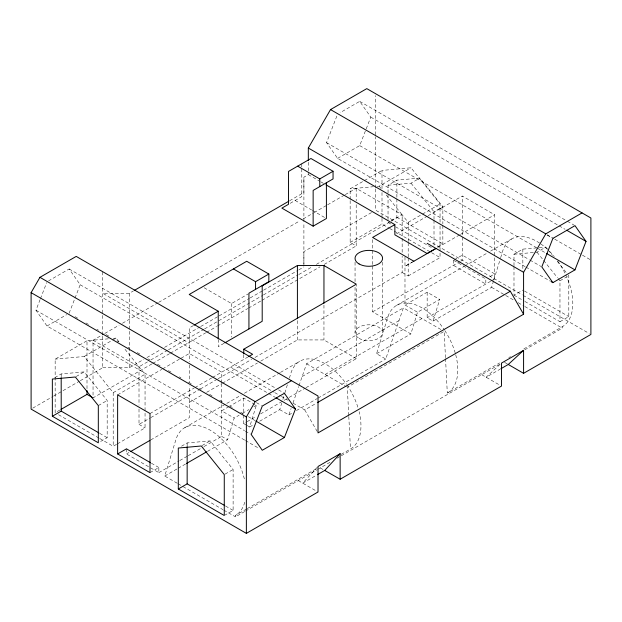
<?xml version="1.0" encoding="UTF-8"?>
<svg xmlns="http://www.w3.org/2000/svg" width="622" height="622" viewBox="0 0 622 622"><rect width="100%" height="100%" fill="white"/><g stroke="black" fill="none" stroke-linecap="round" stroke-linejoin="round"><path stroke-width="0.47" stroke-dasharray="3.11 2.33" d="M108.368 338.811L87.002 340.747L55.156 359.135L55.156 412.767L60.186 409.859M87.002 388.633L87.002 340.747M80.261 380.711L102.762 367.719L102.762 335.833M102.762 334.861L102.762 271.721M116.563 444.349L113.204 446.277L113.204 392.653L84.18 356.484L55.156 359.135M102.762 367.719L129.298 367.719L129.298 330.033M129.298 329.069L129.298 293.312L133.497 290.886M117.395 443.859L145.05 427.897L145.05 411.616M145.05 410.66L145.05 374.265L124.493 348.662M204.07 446.526L221.665 436.372L221.665 404.067M221.665 403.103L221.665 383.774M221.665 382.802L221.665 372.174L189.29 353.483L180.123 358.777M303.901 265.952L303.901 222.466M303.901 221.634L303.901 177.184L308.325 174.626L308.325 171.781M308.325 170.832L308.325 161.331M356.196 204.638L356.196 245.939L350.155 242.448L350.155 200.315M350.155 199.359L350.155 188.824L363.559 181.08M305.931 387.716L356.328 358.622L356.328 285.179M404.984 257.049L404.984 304.99L427.158 292.2L439.692 299.439L417.517 312.236L410.862 333.928L372.609 311.84L372.609 265.454M372.609 264.49L372.609 239.361M375.634 188.917L375.634 210.182L522.247 294.89M375.634 187.953L375.634 136.731M375.634 134.811L375.634 95.64M382.001 217.358L382.001 192.462M382.001 188.629L382.001 170.436L411.025 167.785L440.049 203.954L440.049 224.06M388.042 219.582L388.042 193.831M388.042 192.874L388.042 185.239L396.883 180.139L419.866 178.086L442.848 206.675L442.848 223.842M391.261 220.585L396.883 217.342L396.883 198.262M396.883 197.306L396.883 180.139M255.004 357.44L402.162 272.475L402.162 256.147M402.162 252.307L402.162 214.847L385.834 194.468M402.162 272.475L408.203 275.966L408.203 257.772M408.203 256.816L408.203 242.448M408.203 241.492L408.203 222.334L402.162 214.847L356.196 188.303L350.155 188.824M493.565 280.849L491.574 287.333L433.036 321.131L427.158 317.741L427.158 292.2M440.049 250.876L440.049 225.016M524.859 301.437L559.963 321.706L559.963 280.779L558.144 278.516M559.963 321.706L568.803 316.598L568.803 275.67L566.984 273.416M177.216 483.24L164.737 476.032L175.528 440.842A50.67 29.25 60 0 1 210.135 430.16A50.67 29.25 60 0 1 244.741 480.806M207.445 451.37L227.551 439.77L234.199 418.07L239.12 415.232M247.144 425.541L249.663 426.995L256.318 405.303L243.777 398.064L229.852 406.104M259.685 421.211L279.737 409.634L281.719 403.157M282.862 399.448L284.565 393.897M284.845 392.964L287.403 384.637M289.393 378.153L290.528 374.444A50.67 29.25 60 0 1 346.407 384.124M440.858 329.489L403.406 307.859L385.718 359.011L376.567 353.731L387.366 318.542A50.67 29.25 60 0 1 444.31 329.784M433.036 321.131L439.692 299.439M493.845 279.923L500.383 258.62M500.663 257.695L502.366 252.143A50.67 29.25 60 0 1 540.09 243.412M279.737 409.634L288.88 414.921L291.096 408.522M292.993 403.04L298.677 386.596M298.995 385.679L306.568 363.769L403.406 307.859M244.617 440.073L47.008 325.99L35.967 310.246L40.119 299.555M40.461 298.661L46.689 282.637M69.128 313.239L74.663 298.988M75.005 298.101L80.199 284.744L69.151 268.992L48.672 280.802M525.108 266.628L337.59 158.369L326.542 142.625L337.606 114.129M337.59 158.369L359.703 145.61L370.774 117.107L359.718 101.37L340.063 112.706M317.383 467.161L302.704 483.162L316.567 475.154M500.08 364.391L486.147 377.251L500.072 369.211M490.626 281.292L427.158 317.741M491.419 280.825L494.622 278.967L494.661 257.399M413.824 261.224L404.992 266.34L412.378 262.08M47.008 325.99L66.671 314.654M289.627 200.743L303.901 192.509L303.901 177.184M290.171 203.332L301.787 196.63L301.787 168.609M364.399 180.598L382.001 170.436M151.9 363.893L93.043 397.87L93.043 340.234L103.975 333.928M104.815 333.439L119.105 325.189M122.472 323.246L157.778 302.86M158.626 302.378L299.866 220.826M303.233 218.89L313.317 213.058M314.157 212.576L326.768 205.299M327.607 204.809L344.425 195.098M345.264 194.616L356.196 188.303L373.433 186.709M84.18 356.484L111.836 340.522M112.675 340.032L116.026 338.104L119.051 341.875M377.266 186.351L379.179 186.172L411.025 167.785M54.759 377.663L61.189 373.946L84.18 371.894L107.178 400.475L107.178 437.678L99.123 442.328M76.141 376.535L84.18 371.894M388.042 185.239L411.025 183.187L419.866 178.086M32.772 408.133L52.769 396.587M53.601 396.105L79.429 381.193M371.466 212.584L303.901 251.599L303.901 264.047M193.426 325.555L189.29 327.942L189.29 361.771M204.148 287.761L231.516 303.567L248.201 293.934M129.298 367.719L143.573 359.485M146.924 357.541L161.199 349.307M164.558 347.364L199.81 327.009M200.649 326.527L218.275 316.349M219.115 315.867L249.336 298.42M250.176 297.93L262.772 290.661M263.611 290.179L298.024 270.313M298.863 269.824L303.901 266.916M350.155 242.448L382.001 224.06L388.734 227.947M93.043 340.234L139.009 366.77L147.422 361.918M150.781 359.975L167.598 350.272M168.438 349.782L203.752 329.396M204.591 328.914L262.601 295.419M263.44 294.937L297.915 275.033M298.754 274.551L312.205 266.784M316.404 264.358L390.391 221.642M391.23 221.152L402.162 214.847M152.74 363.403L169.549 353.693M170.389 353.21L205.703 332.824M206.543 332.342L216.635 326.511M217.475 326.029L247.743 308.551M248.582 308.069L261.193 300.791M262.033 300.302L320.042 266.807M324.249 264.381L356.196 245.939M113.204 392.653L145.05 374.265M408.203 222.334L421.615 214.598M422.455 214.116L440.049 203.954M98.315 405.591L107.178 400.475M434.008 219.41L434.008 211.783L442.848 206.675M117.628 394.853L161.79 369.359M162.622 368.877L179.291 359.252M224.052 343.305L218.252 346.656L218.244 339.954M437.227 247.128L442.848 243.878L442.848 224.799M150.003 413.544L194.165 388.05M194.997 387.568L211.667 377.943M212.499 377.461L247.797 357.082M139.009 409.035L139.009 424.406L149.941 418.101M150.781 417.611L199.53 389.465M200.37 388.983L217.179 379.272M218.019 378.79L251.646 359.376M189.29 402.356L203.355 394.239M206.667 392.327L221.58 383.712M222.412 383.23L257.415 363.023M260.75 361.102L297.409 339.931L323.953 339.931L356.328 358.622M408.203 275.966L440.049 257.578L440.049 251.832M454.278 259.771L462.325 255.121L494.677 273.874L488.247 277.583M126.476 448.835L126.476 453.943L128.987 452.497M150.765 439.925L189.29 417.681L189.29 385.928M372.609 311.84L459.907 261.621M184.796 427.648L225.934 403.903M226.773 403.421L241.041 395.18M244.399 393.244L279.659 372.889M280.491 372.399L299.804 361.258M396.634 305.348L463.794 266.574M464.634 266.092L487.298 253.006M490.657 251.063L511.642 238.949M229.036 406.578L221.665 410.831L234.199 418.07M181.523 446.192L187.152 442.942L210.135 440.889L233.118 469.478L233.118 510.405L225.078 515.047M302.152 376.543L398.99 320.633M513.99 265.656L513.99 254.235L522.838 249.134L538.154 247.766M242.393 413.342L248.948 409.564M253.862 406.726L256.318 405.303M150.003 472.634L158.851 467.526L158.851 472.634L126.476 453.943M202.096 445.531L210.135 440.889M325.135 374.491L421.973 318.581M513.99 254.235L536.98 252.182L545.821 247.082L547.632 249.336M158.851 472.634L178.949 461.034M179.789 460.544L187.323 456.198M188.163 455.708L203.238 447.008M243.777 415.092L243.777 423.605L246.296 422.144M247.136 421.662L256.373 416.328M260.579 413.902L283.251 400.809M284.091 400.327L288.289 397.901M289.129 397.419L305.091 388.206M164.737 476.032L177.293 468.778M178.133 468.296L185.675 463.942M249.663 426.995L253.838 424.585M376.567 353.731L410.862 333.928M288.88 414.921L293.055 412.51M296.399 410.582L317.267 398.531M318.099 398.049L385.718 359.011M293.079 403.188L304.757 409.929L316.505 403.149M513.99 266.613L513.99 295.162L522.838 290.062M225.078 474.119L233.118 469.478M559.963 280.779L568.803 275.67M244.679 511.548L235.466 516.866L235.466 515.413L246.382 509.107M247.222 508.625L316.893 468.397M341.237 454.348L350.466 449.014A50.67 29.25 60 0 0 359.119 411.671M445.539 358.653L447.304 393.104L499.622 362.906M508.812 357.596L510.483 356.631M523.856 348.911L562.311 326.705A50.67 29.25 60 0 0 566.588 276.627M245.519 511.066L317.018 469.789M317.826 469.322L330.336 462.099M337.046 458.22L340.405 456.284M341.245 455.802L499.746 364.29M524.727 349.867L562.311 328.167L562.311 326.705M396.533 233.849L427.345 216.145M428.177 215.663L462.325 196.039L494.622 214.769L494.661 256.435M437.989 247.323L459.642 234.875M460.474 234.393L494.622 214.769M460.715 261.162L462.325 260.229L462.325 196.039M113.157 338.368L116.026 338.104M539.118 247.68L545.821 247.082M129.298 293.312L102.762 293.312L189.29 343.266M320.276 467.907L324.723 470.45M359.718 101.37L566.572 220.794M567.419 221.276L574.145 225.164M370.774 117.107L558.284 225.366M559.124 225.856L565.009 229.254M547.173 234.805L553.899 238.685M554.738 239.175L581.648 254.709M582.487 255.191L590.9 260.05M546.979 235.007L552.025 237.923M359.703 145.61L536.288 247.556M537.128 248.046L545.541 252.897M326.542 142.625L529.19 259.623M530.03 260.113L540.961 266.418M525.948 267.11L550.33 281.191M396.883 217.342L442.848 243.878M524.509 291.026L568.803 316.598M523.086 295.372L589.228 333.493M308.325 174.626L320.089 181.422M320.929 181.904L323.448 183.366M388.042 222.443L392.218 224.853M395.561 226.789L433.176 248.497M513.99 295.162L524.019 300.955M389.574 228.437L430.797 252.237M431.637 252.719L440.049 257.578M491.574 287.333L504.893 295.015M505.725 295.497L514.044 300.302M518.204 302.704L524.027 306.071M524.859 306.545L562.311 328.167M295.147 200.455L311.606 209.956M312.431 210.43L324.77 217.552M504.582 362.354L507.529 364.057M404.984 304.99L417.517 312.236M481.723 374.693L499.855 385.158M306.568 363.769L346.493 386.822M69.151 268.992L275.165 387.934M278.532 389.877L283.578 392.785M230.505 367.066L273.89 392.109M274.722 392.591L280.561 395.965M281.393 396.447L288.072 400.296M80.199 284.744L275.282 397.372M256.412 402.628L261.458 405.536M75.013 316.637L78.372 318.581M85.945 322.95L88.464 324.404M96.876 329.263L98.556 330.228M106.121 334.597L109.488 336.541M117.053 340.91L118.74 341.882M127.984 347.224L129.671 348.196M137.237 352.565L140.603 354.501M148.168 358.871L149.848 359.843M157.42 364.212L160.779 366.156M168.352 370.525L171.711 372.469M179.284 376.839L180.963 377.811M188.528 382.18L191.895 384.116M199.46 388.486L201.139 389.458M209.552 394.317L212.071 395.771M219.644 400.14L223.003 402.084M229.736 405.964L232.255 407.418M240.667 412.277L244.026 414.221M248.232 416.647L254.958 420.526M243.777 423.605L246.296 425.059M35.967 310.246L244.5 430.642M245.34 431.124L250.386 434.039M245.457 440.563L258.907 448.33M221.665 436.372L227.551 439.77M298.28 480.604L317.22 491.536M139.009 424.406L145.05 427.897M99.66 433.34L107.178 437.678M151.379 463.219L158.851 467.526M225.592 506.059L233.118 510.405M58.522 414.711L98.906 438.02M99.745 438.51L113.204 446.277M178.047 483.722L182.207 486.124M183.039 486.598L222.987 509.667M223.819 510.141L235.466 516.866M548.239 250.091L552.476 255.354M557.312 261.372L566.385 272.661M536.98 252.182L543.022 259.708M543.628 260.462L557.537 277.77M411.025 183.187L434.008 211.783M379.179 186.172L380.991 188.435M304.757 409.929L318.021 432.912M445.492 357.697L444.147 331.386L347.309 387.296L348.755 415.519M348.802 416.476L350.466 449.014M61.189 373.946L61.189 376.808M522.838 249.134L522.838 271.021M434.008 220.367L434.008 246.118M382.577 262.181L382.577 332.731M382.001 218.314L382.001 224.06M356.196 188.303L356.196 200.789M355.053 262.212L355.053 282.505M355.053 287.333L355.053 332.754M323.953 305.138L323.953 339.931M301.787 163.78L301.787 167.645M297.409 320.602L297.409 339.931M243.777 354.758L243.777 359.407M243.777 398.064L243.777 414.143M231.516 303.567L231.516 337.085M189.29 364.982L189.29 382.227M187.152 442.942L187.152 446.744M139.009 366.77L139.009 405.194M444.831 330.577A50.67 29.25 60 0 1 455.475 353.902M455.724 354.835A50.67 29.25 60 0 1 447.304 393.104M244.741 502.218A50.67 29.25 60 0 1 235.466 515.413M346.944 384.909A50.67 29.25 60 0 1 358.093 407.946M540.876 243.956A50.67 29.25 60 0 1 548.993 250.798M549.677 251.475A50.67 29.25 60 0 1 554.264 256.575M557.701 261.053A50.67 29.25 60 0 1 566.199 275.771M453.477 260.229L453.469 265.337L485.821 284.083L485.836 278.983L453.477 260.229M359.096 338.368A13.762 7.946 0 0 0 382.11 334.784A13.762 7.946 0 0 0 365.231 325.073A13.762 7.946 0 0 0 359.096 338.368"/><path stroke-width="0.93" d="M308.325 160.383L308.325 148.036L330.523 109.581L366.793 88.627L590.9 218.011L590.9 334.457L523.584 373.324L508.267 364.476L500.897 368.737M317.383 474.687L324.723 470.45L340.141 479.235L340.141 453.702L318.021 466.469L318.021 492.002L246.366 533.373L31.1 409.097L31.1 292.643L39.948 277.326L76.218 256.404L318.021 396.004L318.021 432.912L523.584 314.234L523.584 272.312L545.782 233.856L582.052 212.903M523.584 373.324L523.584 350.341L501.472 363.108L501.472 386.091L340.141 479.235M284.386 437.523L295.458 409.019L284.417 393.275L262.297 406.026L251.226 434.521L262.274 450.274L284.386 437.523L255.797 421.016M574.969 269.886L586.033 241.39L574.985 225.646L552.865 238.405L541.801 266.908L552.857 282.645L574.969 269.886L546.38 253.379M246.366 533.373L246.366 416.927L255.207 401.61L291.477 380.687M324.723 470.45L340.141 453.702M508.267 364.476L523.584 350.341M297.666 166.16L319.778 178.926L333.05 171.26L333.05 178.926L313.146 190.418L313.146 226.167L281.883 208.121L288.515 204.288L288.515 171.439L310.93 158.493L333.05 171.26M134.336 290.404L288.787 201.233M313.146 226.167L326.418 218.509L326.41 182.751M233.444 268.929L255.564 281.696L268.836 274.038L268.836 281.696L248.932 293.187L248.932 328.945M194.251 325.081L218.244 311.225L218.244 338.998M262.375 285.747L297.409 265.516L323.953 265.516L356.328 284.207L243.777 349.191L243.777 353.832M61.026 409.377L87.002 394.379L92.289 397.435M52.357 416.25L98.315 442.794L98.315 405.591L75.332 377.002L52.349 379.055L52.357 416.25L61.22 411.134L98.82 432.85M224.884 342.831L262.204 321.279L262.196 285.529M248.528 356.663L252.625 354.299L243.777 349.191M413.202 261.605L436.014 248.427L427.158 253.543L394.861 234.813L394.861 224.596L325.967 184.82M117.628 453.943L150.003 472.634L150.003 413.544L117.628 394.853L117.628 453.943L126.476 448.835L150.547 462.737M130.659 451.525L149.925 440.407M186.507 463.46L206.613 451.86M317.337 402.667L510.32 291.252L523.584 314.234M178.304 488.978L224.27 515.514L224.27 474.586L201.287 445.99L178.304 448.042L178.304 488.978L187.152 483.869L224.76 505.577M394.861 224.596L372.609 237.433L413.824 261.224M566.696 230.226L586.033 241.39M330.523 109.581L545.782 233.856M551.17 281.673L552.857 282.645M308.325 148.036L523.584 272.312M427.158 243.326L510.32 291.252M268.836 274.038L246.716 261.271L189.22 294.47L218.244 311.225M276.121 397.855L295.458 409.019M39.948 277.326L255.207 401.61M31.1 292.643L246.366 416.927M61.189 377.764L61.22 411.134M323.953 265.516L323.953 303.209M319.778 178.926L319.778 186.584M297.409 265.516L297.409 318.674M255.564 281.696L255.564 289.362M187.152 446.744L187.152 483.869M87.002 390.546L87.002 394.379M359.096 263.961A13.762 7.946 0 0 0 382.11 260.377A13.762 7.946 0 0 0 365.231 250.658A13.762 7.946 0 0 0 359.096 263.961"/></g></svg>
